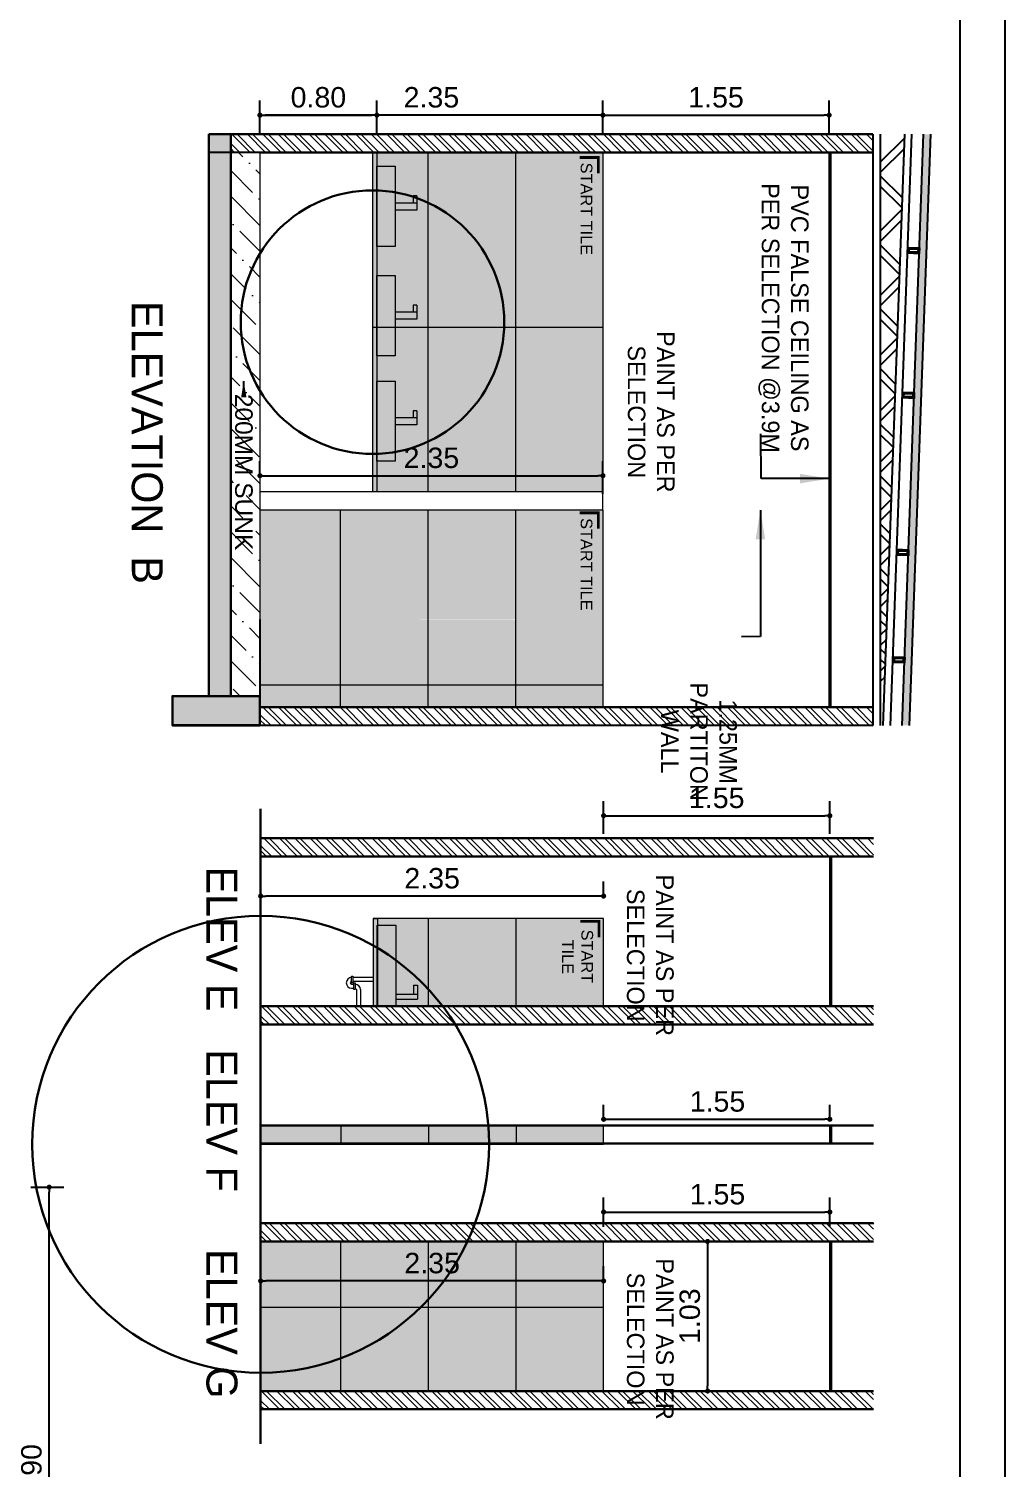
# Model space of a CAD drawing. Header units: metres. Extents: x 494 to 1845, y -666 to 1061.
# Drawn here: x 1408.62 to 1415.31, y 190.35 to 200.21 of the extents above; entities that cross this region are included whole.
import ezdxf
from ezdxf import colors
from ezdxf.entities.mleader import LeaderData, LeaderLine
from ezdxf.math import Vec2, Vec3

# ---------------------------------------------------------------- set-up
doc = ezdxf.new("R2010")
doc.units = ezdxf.units.M
doc.header["$MEASUREMENT"] = 0
doc.linetypes.add('1', pattern=[0])
doc.layers.get('Defpoints').update_dxf_attribs({"color": 12})
for name, color, linetype, lineweight in [('01 WALL', 7, 'Continuous', 25), ('ARCHITECTURAL COMMENTS', 2, 'Continuous', 30), ('DIMENSION', 8, 'Continuous', 5), ('VDA-Col-slab', 1, 'Continuous', 30), ('VDA-ELEV LINES', 8, 'Continuous', 9), ('VDA-HATCH', 8, 'Continuous', 9), ('VDA-PLUMBING', 8, 'Continuous', 13), ('VDA-WALL', 250, 'Continuous', 25), ('VDA_DARK TILES', 8, 'Continuous', 9), ('VDA_LIGHT TILES', 254, 'Continuous', 5)]:
    doc.layers.add(name, color=color, linetype=linetype, lineweight=lineweight)
for name, color, linetype in [('SHEET', 7, 'Continuous'), ('TILES', 4, '1'), ('VDA DIMENSION', 8, 'Continuous'), ('VDA-TEXT', 250, '1'), ('VDA_CEILING', 250, 'Continuous'), ('VDA_ROOF', 250, 'Continuous')]:
    doc.layers.add(name, color=color, linetype=linetype)
doc.styles.add('arial', font='arial.ttf', dxfattribs={"height": 0.3})
doc.styles.add('AutoDCRFont', font='arial.ttf')
doc.styles.add('RS', font='GOTHIC.TTF')
doc.styles.get("Standard").update_dxf_attribs({"font": 'arial.ttf'})
doc.dimstyles.new('ISO-25', dxfattribs={"dimtxt": 1, "dimasz": 2.5, "dimexe": 1.25, "dimexo": 0.625, "dimtad": 1, "dimtxsty": 'Standard', "dimblk": 'ARCHTICK', "dimcen": 2.5, "dimadec": 0, "dimazin": 0, "dimtfac": 1, "dimtmove": 0, "dimatfit": 3, "dimfxl": 0, "dimarcsym": 0})
doc.dimstyles.new('SMALL-1', dxfattribs={"dimtxt": 0.16, "dimasz": 0.035, "dimexe": 0, "dimexo": 0.1, "dimgap": 0.05, "dimtad": 1, "dimzin": 0, "dimdsep": 46, "dimtxsty": 'RS', "dimblk": 'DOT', "dimcen": 2.5, "dimclrd": 256, "dimclre": 256, "dimclrt": 5, "dimadec": 0, "dimazin": 0, "dimtfac": 1, "dimtdec": 3, "dimtofl": 0, "dimtmove": 0, "dimatfit": 3, "dimfxl": 0, "dimtolj": 1, "dimtzin": 0, "dimarcsym": 0})

# ---------------------------------------------------------------- blocks, each defined once
blk = doc.blocks.new('PB')
at = {"layer": 'VDA-HATCH', "lineweight": 40}
h = blk.add_hatch(color=256, dxfattribs=at)
h.dxf.hatch_style = 1
h.paths.add_polyline_path([(1495.965108275279, 261.2150828525773), (1495.765108275279, 261.2150828525773), (1495.765108275279, 260.6150828525772), (1495.965108275279, 260.6150828525772)])
at = {"layer": 'VDA-Col-slab'}
blk.add_lwpolyline([(1495.765108275279, 261.2150828525773), (1495.965108275279, 261.2150828525773), (1495.965108275279, 260.6150828525772), (1495.765108275279, 260.6150828525772)], close=True, dxfattribs=at)
blk = doc.blocks.new('AERHGAERTH')
at = {"layer": 'VDA_ROOF'}
h = blk.add_hatch(color=8, dxfattribs=at)
h.dxf.hatch_style = 1
h.paths.add_polyline_path([(8205.521816257937, -3626.214929392141), (8205.601816257937, -3626.214929392141), (8205.601816257937, -3626.174929392141), (8205.521816257937, -3626.174929392141)])
h.paths.add_polyline_path([(8205.531816257937, -3626.20492939214), (8205.591816257936, -3626.20492939214), (8205.591816257936, -3626.184929392141), (8205.531816257937, -3626.184929392141)], flags=16)
for points in [[(8205.601816257937, -3626.214929392141), (8205.521816257937, -3626.214929392141), (8205.521816257937, -3626.174929392141), (8205.601816257937, -3626.174929392141)], [(8205.591816257936, -3626.20492939214), (8205.531816257937, -3626.20492939214), (8205.531816257937, -3626.184929392141), (8205.591816257936, -3626.184929392141)]]:
    blk.add_lwpolyline(points, close=True, dxfattribs=at)
blk = doc.blocks.new('_Dot')
at = {"color": 0, "linetype": 'ByBlock', "lineweight": -2}
blk.add_line((-0.5, 0), (-1, 0), dxfattribs=at)
at = {"color": 0, "linetype": 'ByBlock', "const_width": 0.5}
blk.add_lwpolyline([(-0.25, 0, 1), (0.25, 0, 1)], format="xyb", close=True, dxfattribs=at)
blk = doc.blocks.new('*D725')
at = {"layer": 'Defpoints', "color": 0}
for p in [(1410.199412474203, 199.6198313310894), (1410.199412474203, 199.2103186414294), (1412.549412474212, 199.2103186414294)]:
    blk.add_point(p, dxfattribs=at)
at = {"layer": 'VDA DIMENSION', "color": 253, "lineweight": -2}
for p, q in [((1410.199412474203, 199.4948313310894), (1410.199412474203, 199.7198313310894)), ((1412.549412474212, 199.4948313310894), (1412.549412474212, 199.7198313310894)), ((1412.514412474212, 199.6198313310894), (1410.234412474203, 199.6198313310894))]:
    blk.add_line(p, q, dxfattribs=at)
at = {"layer": 'VDA DIMENSION', "color": 253, "lineweight": -2, "xscale": 0.035, "yscale": 0.035, "zscale": 0.035, "rotation": 180}
blk.add_blockref('_Dot', (1410.199412474203, 199.6198313310894), dxfattribs=at)
at = {"layer": 'VDA DIMENSION', "color": 253, "lineweight": -2, "xscale": 0.035, "yscale": 0.035, "zscale": 0.035}
blk.add_blockref('_Dot', (1412.549412474212, 199.6198313310894), dxfattribs=at)
at = {"layer": 'VDA DIMENSION', "color": 5, "insert": (1411.374412474208, 199.7413592983473), "char_height": 0.14, "attachment_point": 5}
blk.add_mtext('\\A1;2.35', dxfattribs=at)
blk = doc.blocks.new('*D726')
at = {"layer": 'Defpoints', "color": 0}
for p in [(1411.000358038561, 199.6198313310894), (1410.199412474203, 199.2103186414294), (1411.000358038561, 199.2103186414294)]:
    blk.add_point(p, dxfattribs=at)
at = {"layer": 'VDA DIMENSION', "color": 253, "lineweight": -2}
for p, q in [((1410.199412474203, 199.4948313310894), (1410.199412474203, 199.7198313310894)), ((1411.000358038561, 199.4948313310894), (1411.000358038561, 199.7198313310894)), ((1410.234412474203, 199.6198313310894), (1410.965358038561, 199.6198313310894))]:
    blk.add_line(p, q, dxfattribs=at)
at = {"layer": 'VDA DIMENSION', "color": 253, "lineweight": -2, "xscale": 0.035, "yscale": 0.035, "zscale": 0.035, "rotation": 180}
blk.add_blockref('_Dot', (1410.199412474203, 199.6198313310894), dxfattribs=at)
at = {"layer": 'VDA DIMENSION', "color": 253, "lineweight": -2, "xscale": 0.035, "yscale": 0.035, "zscale": 0.035}
blk.add_blockref('_Dot', (1411.000358038561, 199.6198313310894), dxfattribs=at)
at = {"layer": 'VDA DIMENSION', "color": 5, "insert": (1410.599885256382, 199.7413115493705), "char_height": 0.14, "attachment_point": 5}
blk.add_mtext('\\A1;0.80', dxfattribs=at)
blk = doc.blocks.new('*D727')
at = {"layer": 'Defpoints', "color": 0}
for p in [(1414.099412474193, 199.6198313310894), (1412.549412474212, 199.2103186414294), (1414.099412474193, 199.2103186414294)]:
    blk.add_point(p, dxfattribs=at)
at = {"layer": 'VDA DIMENSION', "color": 253, "lineweight": -2}
for p, q in [((1412.549412474212, 199.4948313310894), (1412.549412474212, 199.7198313310894)), ((1414.099412474193, 199.4948313310894), (1414.099412474193, 199.7198313310894)), ((1412.584412474212, 199.6198313310894), (1414.064412474193, 199.6198313310894))]:
    blk.add_line(p, q, dxfattribs=at)
at = {"layer": 'VDA DIMENSION', "color": 253, "lineweight": -2, "xscale": 0.035, "yscale": 0.035, "zscale": 0.035, "rotation": 180}
blk.add_blockref('_Dot', (1412.549412474212, 199.6198313310894), dxfattribs=at)
at = {"layer": 'VDA DIMENSION', "color": 253, "lineweight": -2, "xscale": 0.035, "yscale": 0.035, "zscale": 0.035}
blk.add_blockref('_Dot', (1414.099412474193, 199.6198313310894), dxfattribs=at)
at = {"layer": 'VDA DIMENSION', "color": 5, "insert": (1413.324412474203, 199.7413115493705), "char_height": 0.14, "attachment_point": 5}
blk.add_mtext('\\A1;1.55', dxfattribs=at)
blk = doc.blocks.new('*D734')
at = {"layer": 'Defpoints', "color": 0}
for p in [(1412.549412474212, 197.1501320002328), (1410.199412474203, 197.0393877101612), (1412.549412474212, 196.164387710161)]:
    blk.add_point(p, dxfattribs=at)
at = {"layer": 'VDA DIMENSION', "color": 253, "lineweight": -2}
for p, q in [((1410.199412474203, 197.1393877101612), (1410.199412474203, 197.2501320002328)), ((1412.549412474212, 197.0251320002328), (1412.549412474212, 197.2501320002328)), ((1410.234412474203, 197.1501320002328), (1412.514412474212, 197.1501320002328))]:
    blk.add_line(p, q, dxfattribs=at)
at = {"layer": 'VDA DIMENSION', "color": 253, "lineweight": -2, "xscale": 0.035, "yscale": 0.035, "zscale": 0.035, "rotation": 180}
blk.add_blockref('_Dot', (1410.199412474203, 197.1501320002328), dxfattribs=at)
at = {"layer": 'VDA DIMENSION', "color": 253, "lineweight": -2, "xscale": 0.035, "yscale": 0.035, "zscale": 0.035}
blk.add_blockref('_Dot', (1412.549412474212, 197.1501320002328), dxfattribs=at)
at = {"layer": 'VDA DIMENSION', "color": 5, "insert": (1411.374412474208, 197.2716599674907), "char_height": 0.14, "attachment_point": 5}
blk.add_mtext('\\A1;2.35', dxfattribs=at)
blk = doc.blocks.new('*D747')
at = {"layer": 'Defpoints', "color": 0}
for p in [(1410.204252327136, 191.6346154884004), (1410.204252327136, 191.5202703016165), (1412.554252327136, 191.5202703016165)]:
    blk.add_point(p, dxfattribs=at)
at = {"layer": 'VDA DIMENSION', "color": 253, "lineweight": -2}
for p, q in [((1410.204252327136, 191.6202703016165), (1410.204252327136, 191.7346154884004)), ((1412.554252327136, 191.6202703016165), (1412.554252327136, 191.7346154884004)), ((1412.519252327136, 191.6346154884004), (1410.239252327136, 191.6346154884004))]:
    blk.add_line(p, q, dxfattribs=at)
at = {"layer": 'VDA DIMENSION', "color": 253, "lineweight": -2, "xscale": 0.035, "yscale": 0.035, "zscale": 0.035, "rotation": 180}
blk.add_blockref('_Dot', (1410.204252327136, 191.6346154884004), dxfattribs=at)
at = {"layer": 'VDA DIMENSION', "color": 253, "lineweight": -2, "xscale": 0.035, "yscale": 0.035, "zscale": 0.035}
blk.add_blockref('_Dot', (1412.554252327136, 191.6346154884004), dxfattribs=at)
at = {"layer": 'VDA DIMENSION', "color": 5, "insert": (1411.379252327136, 191.7561434556583), "char_height": 0.14, "attachment_point": 5}
blk.add_mtext('\\A1;2.35', dxfattribs=at)
blk = doc.blocks.new('mc-lavabo3')
at = {"linetype": 'Continuous'}
for p, q in [((-156.4289339547977, 508.0664048721665), (-51.87145882938057, 508.0664048721665)), ((-156.4289339547977, 480.5232039874536), (-156.4289339547977, 508.0664048721665)), ((-156.4289339547977, 480.5232039874536), (-89.7484310315848, 480.5232039874536)), ((-89.7484310315848, 347.9287764907931), (-89.7484310315848, 508.0664048721665)), ((-51.87145882938057, 347.9287764907931), (-51.87145882938057, 508.0664048721665)), ((-51.87145882938057, 347.9287764907931), (-51.87145882938057, 508.0664048721665)), ((-648.6486486494541, 212.0432010065997), (0, 212.0432010065997)), ((-648.6486486494541, 179.6107684937888, 766.9692563253868), (-648.6486486494541, 212.0432010065997)), ((-648.6486486494541, 179.6107684937888, 766.9692563253868), (1.396983861923218e-09, 179.6107684937888)), ((-212.4589247829281, 179.6107684937888, 215.7414281869541), (-212.4589247829281, 30.89002206677105, 215.7414281869541)), ((-182.4589247824624, 179.6107684937888, 215.7414281869541), (-182.4589247824624, 30.89002206677105, 215.7414281869541)), ((-0.03032134613022208, 212.0432010065997), (-0.03032134613022208, 179.6107684937888)), ((-162.4589247829281, 21.27211887936573, 215.7414281869541), (-162.4589247829281, 36.83538955362746, 215.7414281869541)), ((-132.4589247829281, 21.27211887936573, 215.7414281869541), (-132.4589247829281, 36.83538955362746, 215.7414281869541)), ((-122.4589247824624, 86.27211887919111, 215.7414281869541), (2.541075216606259, 86.27211887919111, 215.7414281869541)), ((-122.4589247824624, 56.27211887936573, 215.7414281869541), (2.541075216606259, 56.27211887936573, 215.7414281869541))]:
    blk.add_line(p, q, dxfattribs=at)
blk.add_lwpolyline([(-0.03032134613022208, 211.0209692682256), (-599.999999998603, 211.0209692682256), (-599.999999998603, 347.9287764907931), (-0.03032134613022208, 347.9287764907931)], close=True, dxfattribs=at)
at = {"color": 44, "linetype": 'Continuous', "elevation": 215.7414281869541}
for points in [[(-222.4589247824624, 21.27211887930753), (-222.4589247824624, 30.89002206671285), (-173.09322628472, 30.89002206671285), (-173.09322628472, 21.27211887930753)], [(-171.9853864707984, 36.83538955362746), (-171.9853864707984, 46.45329274103278), (-122.6196879725903, 46.45329274103278), (-122.6196879725903, 36.83538955362746)]]:
    blk.add_lwpolyline(points, close=True, dxfattribs=at)
at = {"linetype": 'Continuous', "elevation": 215.7414281869541}
blk.add_lwpolyline([(2.541075216606259, 86.27211887919111), (2.541075216606259, 56.27211887936573)], dxfattribs=at)
at = {"linetype": 'Continuous'}
for centre, radius, start, end in [((-172.4589247819968, 21.27211887936573, 215.7414281869541), 40.00000000000004, 180, 0), ((-172.4589247819968, 21.27211887936573, 215.7414281869541), 10.00000000000001, 180, 0), ((-122.4589247824624, 46.27211887936573, 215.7414281869541), 40.00000000000004, 90, 180), ((-122.4589247824624, 46.27211887936573, 215.7414281869541), 10.00000000000001, 90, 180)]:
    blk.add_arc(centre, radius, start, end, dxfattribs=at)
blk = doc.blocks.new('*D748')
at = {"layer": 'Defpoints', "color": 0}
for p in [(1410.204252327136, 194.2706796313998), (1410.204252327136, 194.156334444616), (1412.554252327136, 194.156334444616)]:
    blk.add_point(p, dxfattribs=at)
at = {"layer": 'VDA DIMENSION', "color": 253, "lineweight": -2}
for p, q in [((1410.204252327136, 194.256334444616), (1410.204252327136, 194.3706796313998)), ((1412.554252327136, 194.256334444616), (1412.554252327136, 194.3706796313998)), ((1412.519252327136, 194.2706796313998), (1410.239252327136, 194.2706796313998))]:
    blk.add_line(p, q, dxfattribs=at)
at = {"layer": 'VDA DIMENSION', "color": 253, "lineweight": -2, "xscale": 0.035, "yscale": 0.035, "zscale": 0.035, "rotation": 180}
blk.add_blockref('_Dot', (1410.204252327136, 194.2706796313998), dxfattribs=at)
at = {"layer": 'VDA DIMENSION', "color": 253, "lineweight": -2, "xscale": 0.035, "yscale": 0.035, "zscale": 0.035}
blk.add_blockref('_Dot', (1412.554252327136, 194.2706796313998), dxfattribs=at)
at = {"layer": 'VDA DIMENSION', "color": 5, "insert": (1411.379252327136, 194.3922075986576), "char_height": 0.14, "attachment_point": 5}
blk.add_mtext('\\A1;2.35', dxfattribs=at)
blk = doc.blocks.new('*D749')
at = {"layer": 'Defpoints', "color": 0}
for p in [(1410.204252327136, 191.6346154884004), (1410.204252327136, 191.5202703016165), (1412.554252327136, 191.5202703016165)]:
    blk.add_point(p, dxfattribs=at)
at = {"layer": 'VDA DIMENSION', "color": 253, "lineweight": -2}
for p, q in [((1410.204252327136, 191.6202703016165), (1410.204252327136, 191.7346154884004)), ((1412.554252327136, 191.6202703016165), (1412.554252327136, 191.7346154884004)), ((1412.519252327136, 191.6346154884004), (1410.239252327136, 191.6346154884004))]:
    blk.add_line(p, q, dxfattribs=at)
at = {"layer": 'VDA DIMENSION', "color": 253, "lineweight": -2, "xscale": 0.035, "yscale": 0.035, "zscale": 0.035, "rotation": 180}
blk.add_blockref('_Dot', (1410.204252327136, 191.6346154884004), dxfattribs=at)
at = {"layer": 'VDA DIMENSION', "color": 253, "lineweight": -2, "xscale": 0.035, "yscale": 0.035, "zscale": 0.035}
blk.add_blockref('_Dot', (1412.554252327136, 191.6346154884004), dxfattribs=at)
at = {"layer": 'VDA DIMENSION', "color": 5, "insert": (1411.379252327136, 191.7561434556583), "char_height": 0.14, "attachment_point": 5}
blk.add_mtext('\\A1;2.35', dxfattribs=at)
blk = doc.blocks.new('*D750')
at = {"layer": 'Defpoints', "color": 0}
for p in [(1414.104252327136, 194.8211276125508), (1412.554252327136, 194.5415063449165), (1414.104252327136, 194.5415063449165)]:
    blk.add_point(p, dxfattribs=at)
at = {"layer": 'VDA DIMENSION', "color": 253, "lineweight": -2}
for p, q in [((1412.554252327136, 194.6961276125508), (1412.554252327136, 194.9211276125507)), ((1414.104252327136, 194.6961276125508), (1414.104252327136, 194.9211276125507)), ((1412.589252327136, 194.8211276125508), (1414.069252327136, 194.8211276125508))]:
    blk.add_line(p, q, dxfattribs=at)
at = {"layer": 'VDA DIMENSION', "color": 253, "lineweight": -2, "xscale": 0.035, "yscale": 0.035, "zscale": 0.035, "rotation": 180}
blk.add_blockref('_Dot', (1412.554252327136, 194.8211276125508), dxfattribs=at)
at = {"layer": 'VDA DIMENSION', "color": 253, "lineweight": -2, "xscale": 0.035, "yscale": 0.035, "zscale": 0.035}
blk.add_blockref('_Dot', (1414.104252327136, 194.8211276125508), dxfattribs=at)
at = {"layer": 'VDA DIMENSION', "color": 5, "insert": (1413.329252327136, 194.9426078308318), "char_height": 0.14, "attachment_point": 5}
blk.add_mtext('\\A1;1.55', dxfattribs=at)
blk = doc.blocks.new('*D751')
at = {"layer": 'Defpoints', "color": 0}
for p in [(1412.554252327136, 192.7001314329263), (1414.104252327136, 192.7417581063841), (1414.104252327136, 192.7001314329263)]:
    blk.add_point(p, dxfattribs=at)
at = {"layer": 'VDA DIMENSION', "color": 253, "lineweight": -2}
for p, q in [((1412.554252327136, 192.7417581063841), (1412.554252327136, 192.8417581063841)), ((1414.104252327136, 192.7417581063841), (1414.104252327136, 192.8417581063841)), ((1412.589252327136, 192.7417581063841), (1414.069252327136, 192.7417581063841))]:
    blk.add_line(p, q, dxfattribs=at)
at = {"layer": 'VDA DIMENSION', "color": 253, "lineweight": -2, "xscale": 0.035, "yscale": 0.035, "zscale": 0.035, "rotation": 180}
blk.add_blockref('_Dot', (1412.554252327136, 192.7417581063841), dxfattribs=at)
at = {"layer": 'VDA DIMENSION', "color": 253, "lineweight": -2, "xscale": 0.035, "yscale": 0.035, "zscale": 0.035}
blk.add_blockref('_Dot', (1414.104252327136, 192.7417581063841), dxfattribs=at)
at = {"layer": 'VDA DIMENSION', "color": 5, "insert": (1413.334252327136, 192.8632383246652), "char_height": 0.14, "attachment_point": 5}
blk.add_mtext('\\A1;1.55', dxfattribs=at)
blk = doc.blocks.new('*D752')
at = {"layer": 'Defpoints', "color": 0}
for p in [(1414.104252327136, 192.1062956856874), (1412.554252327136, 191.905442201917), (1414.104252327136, 191.905442201917)]:
    blk.add_point(p, dxfattribs=at)
at = {"layer": 'VDA DIMENSION', "color": 253, "lineweight": -2}
for p, q in [((1412.554252327136, 192.005442201917), (1412.554252327136, 192.2062956856874)), ((1414.104252327136, 192.005442201917), (1414.104252327136, 192.2062956856874)), ((1412.589252327136, 192.1062956856874), (1414.069252327136, 192.1062956856874))]:
    blk.add_line(p, q, dxfattribs=at)
at = {"layer": 'VDA DIMENSION', "color": 253, "lineweight": -2, "xscale": 0.035, "yscale": 0.035, "zscale": 0.035, "rotation": 180}
blk.add_blockref('_Dot', (1412.554252327136, 192.1062956856874), dxfattribs=at)
at = {"layer": 'VDA DIMENSION', "color": 253, "lineweight": -2, "xscale": 0.035, "yscale": 0.035, "zscale": 0.035}
blk.add_blockref('_Dot', (1414.104252327136, 192.1062956856874), dxfattribs=at)
at = {"layer": 'VDA DIMENSION', "color": 5, "insert": (1413.334252327136, 192.2277759039685), "char_height": 0.14, "attachment_point": 5}
blk.add_mtext('\\A1;1.55', dxfattribs=at)
blk = doc.blocks.new('*D770')
at = {"layer": 'Defpoints', "color": 0}
for p in [(1408.187886103211, 192.2768711050238), (1408.755566598678, 192.2768711050238), (1408.187886103211, 188.3768711050238)]:
    blk.add_point(p, dxfattribs=at)
at = {"layer": 'VDA DIMENSION', "color": 253, "lineweight": -2}
for p, q in [((1408.630566598678, 192.2768711050238), (1408.855566598678, 192.2768711050238)), ((1408.755566598678, 188.4118711050238), (1408.755566598678, 192.2418711050238)), ((1408.630566598678, 188.3768711050238), (1408.855566598678, 188.3768711050238))]:
    blk.add_line(p, q, dxfattribs=at)
at = {"layer": 'VDA DIMENSION', "color": 253, "lineweight": -2, "xscale": 0.035, "yscale": 0.035, "zscale": 0.035}
for p, rotation in [((1408.755566598678, 192.2768711050238), 90), ((1408.755566598678, 188.3768711050238), 270)]:
    blk.add_blockref('_Dot', p, dxfattribs=dict(at, rotation=rotation))
at = {"layer": 'VDA DIMENSION', "color": 5, "insert": (1408.63403863142, 190.3268711050238), "char_height": 0.14, "attachment_point": 5, "rotation": 90}
blk.add_mtext('\\A1;3.90', dxfattribs=at)
blk = doc.blocks.new('*D787')
at = {"layer": 'Defpoints', "color": 0}
for p in [(1412.554252327136, 191.905442201917), (1412.554252327136, 190.8804417439386), (1413.266453012606, 190.8804417439386)]:
    blk.add_point(p, dxfattribs=at)
at = {"layer": 'VDA DIMENSION', "color": 253, "lineweight": -2}
for p, q in [((1413.141453012606, 191.905442201917), (1413.366453012606, 191.905442201917)), ((1413.266453012606, 191.870442201917), (1413.266453012606, 190.9154417439386)), ((1413.141453012606, 190.8804417439386), (1413.366453012606, 190.8804417439386))]:
    blk.add_line(p, q, dxfattribs=at)
at = {"layer": 'VDA DIMENSION', "color": 253, "lineweight": -2, "xscale": 0.035, "yscale": 0.035, "zscale": 0.035}
for p, rotation in [((1413.266453012606, 191.905442201917), 90), ((1413.266453012606, 190.8804417439386), 270)]:
    blk.add_blockref('_Dot', p, dxfattribs=dict(at, rotation=rotation))
at = {"layer": 'VDA DIMENSION', "color": 5, "insert": (1413.144925045348, 191.3929419729278), "char_height": 0.14, "attachment_point": 5, "rotation": 90}
blk.add_mtext('\\A1;1.03', dxfattribs=at)

msp = doc.modelspace()

# ---------------------------------------------------------------- hatches: boundary and pattern name
at = {"layer": 'VDA-HATCH', "lineweight": 40}
h = msp.add_hatch(color=256, dxfattribs=at)
h.dxf.hatch_style = 1
h.paths.add_polyline_path([(1409.849412474203, 199.4893877102701), (1409.849412474203, 195.6404019215585), (1409.999412474203, 195.6404019215585), (1409.999412474203, 199.4893877102701)])
at = {"layer": 'VDA-HATCH', "lineweight": 0}
h = msp.add_hatch(dxfattribs=at)
h.set_pattern_fill('ANSI32', color=8, scale=0.2, angle=270)
h.set_pattern_definition([(315, (897.4170487143442, 2132.550841889228), (0.05303300858899108, 0.05303300858899106), []), (315, (897.4170487143442, 2132.515486550228), (0.05303300858899108, 0.05303300858899106), [])])
h.paths.add_polyline_path([(1409.999412474203, 199.4893877102701), (1414.399412474203, 199.4893877102701), (1414.399412474203, 199.3643877102701), (1409.999412474203, 199.3643877102701)])
h.paths.add_polyline_path([(1410.199412474203, 195.5643886884934), (1414.399412474203, 195.5643886884934), (1414.399412474203, 195.4393886884929), (1410.199412474203, 195.4404019215587)])
at = {"layer": 'VDA-HATCH'}
msp.add_hatch(color=8, dxfattribs=at).paths.add_polyline_path([(1414.650435195858, 195.4393877101608), (1414.797010302691, 199.4893877102701), (1414.746977567998, 199.4893877102701), (1414.600402461166, 195.4393877101608)])
h = msp.add_hatch(dxfattribs=at)
h.set_pattern_fill('ANSI36', color=43, angle=270)
h.set_pattern_definition([(315, (16584.5059963896, 41188.98810986611), (0.243067956032876, -0.0662912607362389), [0.3125, -0.0625, 0, -0.0625])])
h.paths.add_polyline_path([(1409.999412474203, 199.3643877102701), (1410.199412474203, 199.3643877102701), (1410.199412474201, 195.6404019215585), (1409.999412474203, 195.6404019215585)])
at = {"layer": 'VDA-HATCH', "lineweight": 0}
h = msp.add_hatch(dxfattribs=at)
h.set_pattern_fill('ANSI32', color=8, scale=0.1999999999999998, angle=270)
h.set_pattern_definition([(315, (1175.712437844154, 1632.958725964257), (0.05303300858899108, 0.05303300858899106), []), (315, (1175.712437844154, 1632.923370625257), (0.05303300858899108, 0.05303300858899106), [])])
h.paths.add_polyline_path([(1410.204252327136, 194.666506344917), (1410.204252327136, 194.5415063449165), (1414.404330275564, 194.5415063449165), (1414.404330275564, 194.666506344917)])
h.paths.add_polyline_path([(1410.204252327136, 193.5165058869381), (1410.204252327136, 193.3915058869381), (1414.404330275564, 193.3915058869385), (1414.404330275564, 193.516505886939)])
h = msp.add_hatch(dxfattribs=at)
h.set_pattern_fill('ANSI32', color=8, scale=0.1999999999999998, angle=270)
h.set_pattern_definition([(315, (1175.712437844154, 1630.322661821257), (0.05303300858899108, 0.05303300858899106), []), (315, (1175.712437844154, 1630.287306482257), (0.05303300858899108, 0.05303300858899106), [])])
h.paths.add_polyline_path([(1410.204252327136, 192.0304422019175), (1410.204252327136, 191.905442201917), (1414.404330275564, 191.905442201917), (1414.404330275564, 192.0304422019175)])
h.paths.add_polyline_path([(1410.204252327136, 190.8804417439386), (1410.204252327136, 190.7554417439386), (1414.404330275564, 190.7554417439391), (1414.404330275564, 190.8804417439395)])
at = {"layer": 'VDA_DARK TILES', "lineweight": 25, "true_color": 0x939598}
h = msp.add_hatch(color=252, dxfattribs=at)
h.dxf.hatch_style = 1
h.paths.add_polyline_path([(1411.949412474212, 195.5643886884934), (1411.949412474212, 196.914387710161), (1412.549412474212, 196.914387710161), (1412.549412474212, 195.5643886884934)])
h.paths.add_polyline_path([(1411.949412474212, 199.3643877102706), (1412.549412474212, 199.3643877102706), (1412.549412474212, 197.039387710161), (1411.949412474212, 197.039387710161)])
h = msp.add_hatch(color=252, dxfattribs=at)
h.dxf.hatch_style = 1
h.paths.add_polyline_path([(1412.554252327136, 194.1165049111096), (1412.554252327136, 193.5165058869381), (1411.954252327136, 193.5165058869381), (1411.954252327136, 194.1165049111096)])
h = msp.add_hatch(color=252, dxfattribs=at)
h.dxf.hatch_style = 1
h.paths.add_polyline_path([(1411.954252327136, 192.7001314329263), (1411.954252327136, 192.5701314329262), (1412.554252327136, 192.5701314329262), (1412.554252327136, 192.7001314329263)])
h = msp.add_hatch(color=252, dxfattribs=at)
h.dxf.hatch_style = 1
h.paths.add_polyline_path([(1411.954252327136, 192.7001314329263), (1411.954252327136, 192.5701314329262), (1412.554252327136, 192.5701314329262), (1412.554252327136, 192.7001314329263)])
h = msp.add_hatch(color=252, dxfattribs=at)
h.dxf.hatch_style = 1
h.paths.add_polyline_path([(1411.954252327136, 191.905442201917), (1411.954252327136, 190.8804417439386), (1412.554252327136, 190.8804417439386), (1412.554252327136, 191.905442201917)])
at = {"layer": 'VDA_LIGHT TILES', "lineweight": 25, "true_color": 0xbcbcbc}
h = msp.add_hatch(color=9, dxfattribs=at)
h.dxf.hatch_style = 1
h.paths.add_polyline_path([(1410.199412474208, 196.914387710161), (1411.949412474212, 196.914387710161), (1411.949412474212, 196.1675126529137), (1410.199412474212, 196.1612627674082)])
h.paths.add_polyline_path([(1411.949412474212, 197.039387710161), (1410.970358038533, 197.039387710161), (1410.970358038533, 199.3616343836946), (1411.949412474212, 199.3581378247652)])
h = msp.add_hatch(color=9, dxfattribs=at)
h.dxf.hatch_style = 1
h.paths.add_polyline_path([(1410.199412474203, 196.164387710161), (1410.199412474203, 195.5643886884934), (1411.949412474212, 195.5643886884934), (1411.949412474212, 196.164387710161)])
h = msp.add_hatch(color=9, dxfattribs=at)
h.dxf.hatch_style = 1
h.paths.add_polyline_path([(1410.974252327062, 193.5165058869381), (1410.974252327062, 194.1165049111096), (1411.954252327136, 194.1165049111096), (1411.954252327136, 193.5165058869381)])
h = msp.add_hatch(color=9, dxfattribs=at)
h.dxf.hatch_style = 1
h.paths.add_polyline_path([(1410.754252327136, 192.7001314329263), (1410.754252327136, 192.5701314329262), (1411.354252327136, 192.5701314329262), (1411.354252327136, 192.7001314329263)])
h.paths.add_polyline_path([(1411.354252327136, 192.7001314329263), (1411.354252327136, 192.5701314329262), (1411.954252327136, 192.5701314329262), (1411.954252327136, 192.7001314329263)])
h.paths.add_polyline_path([(1410.204252327136, 192.7001314329263), (1410.204252327136, 192.5701314329262), (1410.754252327136, 192.5701314329262), (1410.754252327136, 192.7001314329263)])
h = msp.add_hatch(color=9, dxfattribs=at)
h.dxf.hatch_style = 1
h.paths.add_polyline_path([(1410.754252327136, 192.7001314329263), (1410.754252327136, 192.5701314329262), (1411.354252327136, 192.5701314329262), (1411.354252327136, 192.7001314329263)])
h.paths.add_polyline_path([(1410.204252327136, 192.7001314329263), (1410.204252327136, 192.5701314329262), (1410.754252327136, 192.5701314329262), (1410.754252327136, 192.7001314329263)])
h = msp.add_hatch(color=9, dxfattribs=at)
h.dxf.hatch_style = 1
h.paths.add_polyline_path([(1411.954252327136, 191.905442201917), (1411.954252327136, 190.8804417439386), (1410.204252327136, 190.8804417439386), (1410.204252327136, 191.905442201917)])

# ---------------------------------------------------------------- linework, layer by layer
at = {"layer": '01 WALL', "color": 23, "const_width": 0.02}
for points in [[(1412.517755715021, 199.221259275924), (1412.517755715021, 199.3303226930508), (1412.388963638184, 199.3303226930508)], [(1412.517755715021, 196.7864097596192), (1412.517755715021, 196.8954731767461), (1412.388963638184, 196.8954731767461)], [(1412.522595567945, 193.9885269605679), (1412.522595567945, 194.0975903776948), (1412.393803491108, 194.0975903776948)]]:
    msp.add_lwpolyline(points, dxfattribs=at)
at = {"layer": 'ARCHITECTURAL COMMENTS'}
for centre, radius in [((1410.970358038533, 198.2018877102157, -0.8880008876273613), 0.9026550286689312), ((1410.204252327136, 192.5701314329262), 1.56506494671923)]:
    msp.add_circle(centre, radius, dxfattribs=at)
at = {"layer": 'SHEET'}
for points in [[(1415.305828205764, 210.2856729345011), (1397.960284412001, 210.2856729345011), (1397.960284412001, 185.7541181407948), (1415.305828205764, 185.7541181407948)], [(1414.997706262767, 209.9775509915926), (1398.268406354999, 209.9775509915926), (1398.268406354999, 186.0622400837034), (1414.997706262767, 186.0622400837034)]]:
    msp.add_lwpolyline(points, close=True, dxfattribs=at)
at = {"layer": 'TILES', "color": 163, "lineweight": 13, "true_color": 0x4873cb}
for p, q in [((1411.349412474212, 199.3643877102701), (1411.349412474212, 197.039387710161, -1.776040133017369)), ((1411.949412474212, 199.3643877102701), (1411.949412474212, 197.039387710161, -1.776040133017369)), ((1412.549412474212, 199.3643877102701), (1412.549412474212, 197.039387710161, -1.776040133017369)), ((1412.549412474212, 198.1643877102703), (1410.970358038533, 198.1643877102703, -1.776014358976837)), ((1410.749412474212, 196.914387710161), (1410.749412474212, 195.5643886884934, -1.776040133017369)), ((1411.349412474212, 196.914387710161), (1411.349412474212, 195.5643886884934, -1.776040133017369)), ((1411.949412474212, 196.914387710161), (1411.949412474212, 195.5643886884934, -1.776040133017369)), ((1412.549412474212, 196.914387710161), (1412.549412474212, 195.5643886884934, -1.776040133017369)), ((1412.549412474212, 195.714387710161), (1410.199412474203, 195.714387710161, -1.776001775254723)), ((1411.354252327136, 193.5165058869381), (1411.354252327136, 194.1165049111096, -1.776038915560547)), ((1411.954252327136, 193.5165058869381), (1411.954252327136, 194.1165049111096, -1.776038915560547)), ((1410.754252327136, 190.8804417439386), (1410.754252327136, 191.905442201917, -1.776038915560547)), ((1411.354252327136, 190.8804417439386), (1411.354252327136, 191.905442201917, -1.776038915560547)), ((1411.954252327136, 190.8804417439386), (1411.954252327136, 191.905442201917, -1.776038915560547))]:
    msp.add_line(p, q, dxfattribs=at)
at = {"layer": 'TILES', "color": 163, "linetype": 'Continuous', "lineweight": 5}
for p, q in [((1412.554252327136, 194.5415063449165), (1410.204252327136, 194.5415063449165, -1.776040133017369)), ((1412.554252327136, 194.1165049111096), (1410.974252327062, 194.1165049111096, -1.421315634510106)), ((1412.554252327136, 193.5165058869381), (1412.554252327136, 194.1165049111096, -1.776038915560547)), ((1412.554252327136, 193.5165058869381), (1410.204252327136, 193.5165058869381, -1.776040133017369)), ((1412.554252327136, 192.7001314329263), (1410.204252327136, 192.7001314329263, -1.77592505972943)), ((1410.204252327136, 192.5701314329262), (1410.204252327136, 192.7001314329263, -1.776001775254723)), ((1410.754252327136, 192.7001314329263), (1410.754252327136, 192.5701314329262, -1.776038915560547)), ((1411.354252327136, 192.7001314329263), (1411.354252327136, 192.5701314329262, -1.776038915560547)), ((1411.954252327136, 192.7001314329263), (1411.954252327136, 192.5701314329262, -1.776038915560547)), ((1412.554252327136, 192.5701314329262), (1412.554252327136, 192.7001314329263, -1.776001775254723)), ((1412.554252327136, 192.5701314329262), (1410.204252327136, 192.5701314329262, -1.77592505972943)), ((1412.554252327136, 191.905442201917), (1410.204252327136, 191.905442201917, -1.776040133017369)), ((1410.204252327136, 190.8804417439386), (1410.204252327136, 191.905442201917, -1.775963417492076)), ((1412.554252327136, 190.8804417439386), (1412.554252327136, 191.905442201917, -1.776038915560547)), ((1412.554252327136, 191.4527633330721), (1410.204252327136, 191.4527633330721, -1.776038915560547)), ((1412.554252327136, 190.8804417439386), (1410.204252327136, 190.8804417439386, -1.776040133017369))]:
    msp.add_line(p, q, dxfattribs=at)
at = {"layer": 'VDA-Col-slab'}
for p, q in [((1409.849412474203, 199.4893877102701), (1409.849412474203, 195.6404019215585, -1.776001775254723)), ((1409.999412474203, 199.4893877102701), (1409.999412474203, 195.6404019215585, -1.776001775254723)), ((1409.599412474199, 195.4393886884929), (1410.199412474205, 195.4393886884929, -1.776001775254723))]:
    msp.add_line(p, q, dxfattribs=at)
at = {"layer": 'VDA-Col-slab', "color": 18, "lineweight": -3, "true_color": 0x000000}
msp.add_line((1410.199412474203, 196.164387710161), (1410.199412474203, 195.5643886884934, -1.776001775254723), dxfattribs=at)
at = {"layer": 'VDA-ELEV LINES'}
msp.add_line((1414.399412474203, 195.4393877101608), (1414.399412474203, 198.5144626804392, -1.776001775254723), dxfattribs=at)
at = {"layer": 'VDA-HATCH', "color": 8, "lineweight": 0}
for p, q in [((1412.554252327136, 193.5165058869381), (1412.554252327136, 194.1165049111096, -1.776038915560547)), ((1412.554252327136, 190.8804417439386), (1412.554252327136, 191.905442201917, -1.776038915560547)), ((1412.554252327136, 190.8804417439386), (1412.554252327136, 191.905442201917, -1.776038915560547))]:
    msp.add_line(p, q, dxfattribs=at)
at = {"layer": 'VDA-PLUMBING'}
for p, q in [((1410.199412474203, 199.3643877102701), (1410.199412474203, 196.164387710161, -1.776001775254723)), ((1410.970358038533, 199.3643877102701), (1410.970358038533, 197.0393877101612, -1.776001775254723)), ((1411.000358038561, 199.3643877102701), (1411.000358038561, 197.0393877101612, -1.986553757573529)), ((1412.549412474212, 197.039387710161), (1410.199412474203, 197.039387710161, -1.776001775254723)), ((1412.549412474212, 196.914387710161), (1412.549412474212, 197.039387710161, -1.776040133017369)), ((1412.549412474212, 196.914387710161), (1410.199412474203, 196.914387710161, -1.776001775254723))]:
    msp.add_line(p, q, dxfattribs=at)
for points in [[(1411.000358038561, 198.7194886636036), (1411.000358038561, 199.2694886636065), (1411.126052195884, 199.2694886636065), (1411.126052195884, 198.7194886636036)], [(1411.000358038561, 197.971607434287), (1411.000358038561, 198.5216074342899), (1411.126052195884, 198.5216074342899), (1411.126052195884, 197.971607434287)], [(1411.000358038561, 197.2487262050801), (1411.000358038561, 197.798726205083), (1411.126052195884, 197.798726205083), (1411.126052195884, 197.2487262050801)]]:
    msp.add_lwpolyline(points, close=True, dxfattribs=at)
for points in [[(1411.274179502137, 199.0661264640341), (1411.274179502137, 198.969410799543), (1411.126052195884, 198.969410799543)], [(1411.274179502137, 199.0661264640341), (1411.248702041318, 199.0661264640341), (1411.248702041318, 199.0195665276671)], [(1411.126052195884, 199.0195665276671), (1411.274179502137, 199.0195665276671)], [(1411.274179502137, 198.3182452347175), (1411.274179502137, 198.2215295702264), (1411.126052195884, 198.2215295702264)], [(1411.274179502137, 198.3182452347175), (1411.248702041318, 198.3182452347175), (1411.248702041318, 198.2716852983505)], [(1411.126052195884, 198.2716852983505), (1411.274179502137, 198.2716852983505)], [(1411.274179502137, 197.5953640055106), (1411.274179502137, 197.4986483410195), (1411.126052195884, 197.4986483410195)], [(1411.274179502137, 197.5953640055106), (1411.248702041318, 197.5953640055106), (1411.248702041318, 197.5488040691436)], [(1411.126052195884, 197.5488040691436), (1411.274179502137, 197.5488040691436)]]:
    msp.add_lwpolyline(points, dxfattribs=at)
at = {"layer": 'VDA-WALL', "color": 0, "lineweight": 30}
for p, q in [((1414.399412474203, 199.4893877102701), (1409.849412474203, 199.4893877102701, -1.776001775254723)), ((1414.399412474203, 199.3643877102701), (1410.199412474203, 199.3643877102701, -1.776001775254723)), ((1414.399412474214, 195.5643886884934), (1410.199412474203, 195.5643886884934, -1.776001775254723)), ((1414.399412474214, 195.4393886884929), (1410.199412474203, 195.4404019215587, -1.776001775254723)), ((1410.204252327136, 194.8687093660314), (1410.204252327136, 190.5183416895813, -1.776040133017369)), ((1410.204252327136, 194.666506344917), (1414.404252327146, 194.666506344917, -1.776040133017369)), ((1410.204252327136, 194.5415063449165), (1414.404252327146, 194.5415063449165, -1.776040133017369)), ((1410.204252327136, 193.5165058869381), (1414.404252327146, 193.5165058869381, -1.776040133017369)), ((1410.204252327136, 193.3915058869376), (1414.404252327146, 193.3915058869376, -1.776040133017369)), ((1410.204252327136, 192.7001314329263), (1414.404252327146, 192.7001314329263, -1.776040133017369)), ((1410.204252327136, 192.5751314329259), (1414.404252327146, 192.5751314329259, -1.776040133017369)), ((1410.204252327136, 192.0304422019175), (1414.404252327146, 192.0304422019175, -1.776040133017369)), ((1410.204252327136, 191.905442201917), (1414.404252327146, 191.905442201917, -1.776040133017369)), ((1410.204252327136, 190.8804417439386), (1414.404252327146, 190.8804417439386, -1.776040133017369)), ((1410.204252327136, 190.7554417439381), (1414.404252327146, 190.7554417439381, -1.776040133017369))]:
    msp.add_line(p, q, dxfattribs=at)
at = {"layer": 'VDA-WALL'}
for p, q in [((1414.399412474203, 199.3643877102701), (1409.849412474203, 199.3643877102701, -1.776001775254723)), ((1410.049412474205, 195.4404019215587), (1410.049412474205, 195.4393886884934, -1.776001775254723))]:
    msp.add_line(p, q, dxfattribs=at)
at = {"layer": 'VDA_CEILING'}
for p, q in [((1414.099412474193, 199.3643877102701), (1414.099412474193, 195.5643886884934, -1.776040133017369)), ((1414.109412474193, 199.3643877102701), (1414.109412474193, 195.5643886884934, -1.776040133017369)), ((1414.104252327136, 194.5415063449165), (1414.104252327136, 193.5165058869381, -1.776001775254723)), ((1414.114252327136, 194.5415063449165), (1414.114252327136, 193.5165058869381, -1.776001775254723)), ((1414.104252327136, 192.7001314329263), (1414.104252327136, 192.5751314329259, -1.776001775254723)), ((1414.114252327136, 192.7001314329263), (1414.114252327136, 192.5751314329259, -1.776001775254723)), ((1414.104252327136, 191.905442201917), (1414.104252327136, 190.8804417439386, -1.776001775254723)), ((1414.114252327136, 191.905442201917), (1414.114252327136, 190.8804417439386, -1.776001775254723))]:
    msp.add_line(p, q, dxfattribs=at)
at = {"layer": 'VDA_ROOF'}
for p, q in [((1414.399412474203, 199.4893877102701), (1414.399412474203, 195.4393877101608, -1.776001775254723)), ((1414.449412474203, 199.4893877102701), (1414.449412474203, 195.4393877101608, -1.776001775254723)), ((1414.615945581401, 199.4632246769071), (1414.449412474203, 199.296691569709, -1.776001775254723)), ((1414.470317350967, 195.4393877101608), (1414.616892457799, 199.4893877102701, -1.776001775254723)), ((1414.520350085659, 195.4393877101608), (1414.666925192491, 199.4893877102701, -1.776001775254723)), ((1414.600402461166, 195.4393877101608), (1414.746977567998, 199.4893877102701, -1.776001775254723)), ((1414.650435195858, 195.4393877101608), (1414.797010302691, 199.4893877102701, -1.776001775254723)), ((1414.613290368228, 199.3898587856144), (1414.449412474203, 199.2259808915903, -1.776001775254723)), ((1414.601098869403, 199.0529968770172), (1414.449412474203, 199.2046832722169, -1.776001775254723)), ((1414.598629135171, 198.9847559331303), (1414.449412474203, 199.1339725940986, -1.776001775254723)), ((1414.598200993029, 198.9729259866141), (1414.449412474203, 198.8241374677879, -1.776001775254723)), ((1414.595545779855, 198.8995600953214), (1414.449412474203, 198.7534267896692, -1.776001775254723)), ((1414.584593822738, 198.5969478217609), (1414.449412474203, 198.7321291702962, -1.776001775254723)), ((1414.582124088506, 198.5287068778741), (1414.449412474203, 198.661418492177, -1.776001775254723)), ((1414.581695946364, 198.5168769313579), (1414.449412474203, 198.384593459197, -1.776001775254723)), ((1414.579040733191, 198.4435110400652), (1414.449412474203, 198.3138827810782, -1.776001775254723)), ((1414.56924173005, 198.1727559058583), (1414.449412474203, 198.2925851617048, -1.776001775254723)), ((1414.566771995817, 198.1045149619719), (1414.449412474203, 198.2218744835861, -1.776001775254723)), ((1414.566343853676, 198.0926850154553), (1414.449412474203, 197.9757536359827, -1.776001775254723)), ((1414.563688640502, 198.019319124163), (1414.449412474203, 197.9050429578644, -1.776001775254723)), ((1414.55496205216, 197.7781957605336), (1414.449412474203, 197.883745338491, -1.776001775254723)), ((1414.552492317928, 197.7099548166472), (1414.449412474203, 197.8130346603722, -1.776001775254723)), ((1414.552064175786, 197.6981248701306), (1414.449412474203, 197.5954731685476, -1.776001775254723)), ((1414.549408962613, 197.6247589788379), (1414.449412474203, 197.5247624904288, -1.776001775254723)), ((1414.541679875928, 197.4111974693303), (1414.449412474203, 197.5034648710559, -1.776001775254723)), ((1414.539210141696, 197.3429565254434), (1414.449412474203, 197.4327541929367, -1.776001775254723)), ((1414.538781999554, 197.3311265789268), (1414.449412474203, 197.241757053576, -1.776001775254723)), ((1414.536126786381, 197.2577606876345), (1414.449412474203, 197.1710463754568, -1.776001775254723)), ((1414.529325521242, 197.0698357090448), (1414.449412474203, 197.1497487560839, -1.776001775254723)), ((1414.526855787009, 197.0015947651584), (1414.449412474203, 197.0790380779651, -1.776001775254723)), ((1414.526427644868, 196.9897648186417), (1414.449412474203, 196.9127496479775, -1.776001775254723)), ((1414.523772431694, 196.916398927349), (1414.449412474203, 196.8420389698583, -1.776001775254723)), ((1414.517834175467, 196.7523196492218), (1414.449412474203, 196.8207413504853, -1.776001775254723)), ((1414.515364441235, 196.6840787053349), (1414.449412474203, 196.7500306723666, -1.776001775254723)), ((1414.514936299093, 196.6722487588183), (1414.449412474203, 196.6067249339282, -1.776001775254723)), ((1414.512281085919, 196.5988828675256), (1414.449412474203, 196.5360142558099, -1.776001775254723)), ((1414.507145553433, 196.4569835572062), (1414.449412474203, 196.5147166364365, -1.776001775254723)), ((1414.504675819201, 196.3887426133203), (1414.449412474203, 196.4440059583177, -1.776001775254723)), ((1414.504247677059, 196.3769126668032), (1414.449412474203, 196.3220774639473, -1.776001775254723)), ((1414.501592463885, 196.3035467755105), (1414.449412474203, 196.2513667858286, -1.776001775254723)), ((1414.497203581168, 196.1822780594909), (1414.449412474203, 196.2300691664556, -1.776001775254723)), ((1414.494733846936, 196.114037115604), (1414.449412474203, 196.1593584883369, -1.776001775254723)), ((1414.494305704794, 196.1022071690874), (1414.449412474203, 196.0573139384966, -1.776001775254723)), ((1414.49165049162, 196.0288412777952), (1414.449412474203, 195.9866032603779, -1.776001775254723)), ((1414.487956101726, 195.9267620134821), (1414.449412474203, 195.9653056410049, -1.776001775254723)), ((1414.485486367494, 195.8585210695953), (1414.449412474203, 195.8945949628862, -1.776001775254723)), ((1414.485058225352, 195.8466911230786), (1414.449412474203, 195.8110453719298, -1.776001775254723)), ((1414.482403012178, 195.7733252317864), (1414.449412474203, 195.7403346938115, -1.776001775254723))]:
    msp.add_line(p, q, dxfattribs=at)

# ---------------------------------------------------------------- block references
at = {"layer": 'DIMENSION', "rotation": 270}
msp.add_blockref('PB', (1148.984329621626, 1691.405510196837), dxfattribs=at)
at = {"layer": 'VDA-PLUMBING', "xscale": 0.0009249999999998667, "yscale": 0.0009249999999998667, "zscale": 0.0009249999999998667, "rotation": 270}
msp.add_blockref('mc-lavabo3', (1410.808112366205, 193.5165049111089), dxfattribs=at)
at = {"layer": 'VDA_ROOF'}
for p, rotation in [((9483.720141825348, -3721.906794781897), 177.9272910598068), ((9483.684284956906, -3722.897551935483), 177.9272910598786), ((9483.645325105217, -3723.974047030197), 177.9272910598169), ((9483.61869173348, -3724.709948388376), 177.9272910585094)]:
    msp.add_blockref('AERHGAERTH', p, dxfattribs=dict(at, rotation=rotation))

# ---------------------------------------------------------------- texts
at = {"layer": 'VDA-TEXT', "char_height": 0.08, "width": 0.8767811770899495, "attachment_point": 1, "rotation": 270, "style": 'arial'}
for s, insert in [('\\pi0.12218;START TILE ', (1412.477026582635, 199.4165345516769)), ('\\pi0.12218;START TILE ', (1412.477026582635, 196.9816850353722)), ('\\pi0.25383;START \\P\\pi0.32207;TILE ', (1412.481866435559, 194.2946644320241))]:
    msp.add_mtext(s, dxfattribs=dict(at, insert=insert))
at = {"layer": 'VDA-TEXT', "attachment_point": 2, "rotation": 270}
for s, insert, char_height, width in [('{\\fCentury Gothic|b0|i0|c0|p34;PVC FALSE CEILING AS PER }{\\fCentury Gothic|b0|i0|c0|p34;SELECTION @3.9M}', (1413.958145327636, 198.2304593593719), 0.12, 2.128549192118044), ('{\\fCentury Gothic|b0|i0|c0|p34;PAINT AS PER }{\\fCentury Gothic|b0|i0|c0|p34;SELECTION}', (1413.040206967042, 197.5879290680529), 0.12, 1.33771175369111), ('{\\fCentury Gothic|b0|i0|c0|p34;1.25MM }\\P{\\fCentury Gothic|b0|i0|c0|p34;PARTITON }\\P{\\fCentury Gothic|b0|i0|c0|p34;WALL}', (1413.467579923812, 195.3284578229138), 0.12, 2.259528730930015), ('{\\fCentury Gothic|b0|i0|c0|p34;PAINT AS PER }{\\fCentury Gothic|b0|i0|c0|p34;SELECTION}', (1413.033875987558, 193.8653022083087), 0.1199999999999999, 1.337711753691109), ('{\\fCentury Gothic|b0|i0|c0|p34;PAINT AS PER }{\\fCentury Gothic|b0|i0|c0|p34;SELECTION}', (1413.033875987558, 191.2365863250715), 0.1199999999999999, 1.337711753691109)]:
    msp.add_mtext(s, dxfattribs=dict(at, insert=insert, char_height=char_height, width=width))
at = {"layer": 'VDA-TEXT', "color": 250, "lineweight": 25, "ltscale": 111, "char_height": 0.2120256893973672, "attachment_point": 2, "rotation": 270, "style": 'AutoDCRFont'}
for s, insert, width in [('{\\fCentury Gothic|b0|i0|c0|p34;ELEVATION  B}', (1409.533426519427, 197.3778231196477), 3.46138422759649), ('{\\fCentury Gothic|b0|i0|c0|p34;ELEV E}', (1410.044910600473, 193.9771269596467), 1.832272210631608), ('{\\fCentury Gothic|b0|i0|c0|p34;ELEV F}', (1410.044910600474, 192.7333896639536), 0.9668295453360618), ('{\\fCentury Gothic|b0|i0|c0|p34;ELEV G}', (1410.044910600474, 191.3410628166477), 1.874627272954321)]:
    msp.add_mtext(s, dxfattribs=dict(at, insert=insert, width=width))

# ---------------------------------------------------------------- dimensions: what is measured, and where the dimension line sits
at = {"layer": 'VDA DIMENSION'}
for base, p1, p2, picture, middle in [((1410.199412474203, 199.6198313310894, -1.776040133017369), (1412.549412474212, 199.2103186414294, -1.776040133017369), (1410.199412474203, 199.2103186414294, -2.48548669511825), '*D725', (1411.374412474208, 199.7413592983473, -1.776040133017369)), ((1411.000358038561, 199.6198313310894, -2.48548669511825), (1410.199412474203, 199.2103186414294, -1.776001775254723), (1411.000358038561, 199.2103186414294, -3.194894899456485), '*D726', (1410.599885256382, 199.7413115493705, -2.48548669511825)), ((1414.099412474193, 199.6198313310894, -1.776040133017369), (1412.549412474212, 199.2103186414294, -1.776040133017369), (1414.099412474193, 199.2103186414294, -1.776040133017369), '*D727', (1413.324412474203, 199.7413115493705, -1.776040133017369)), ((1412.549412474212, 197.1501320002328, -1.775963417492076), (1410.199412474203, 197.0393877101612, -1.776001775254723), (1412.549412474212, 196.164387710161, -1.776040133017369), '*D734', (1411.374412474208, 197.2716599674907, -1.775963417492076)), ((1414.104252327136, 194.8211276125508, -1.77592505972943), (1412.554252327136, 194.5415063449165), (1414.104252327136, 194.5415063449165, -1.776040133017369), '*D750', (1413.329252327136, 194.9426078308318, -1.77592505972943))]:
    dim = msp.add_linear_dim(base=base, p1=p1, p2=p2, dimstyle='ISO-25', override={"dimtxt": 0.14, "dimasz": 0.035, "dimexe": 0.1, "dimexo": 0.1, "dimgap": 0.05, "dimzin": 1, "dimdsep": 46, "dimblk": 'Dot', "dimclrd": 253, "dimclre": 253, "dimclrt": 5, "dimfxl": 0.125, "dimfxlon": 1, "dimtolj": 1, "dimarcsym": 1}, dxfattribs=at)
    dim.commit()
    dim.dimension.update_dxf_attribs({"geometry": picture, "text_midpoint": middle})
for base, p1, p2, angle, picture, middle in [((1410.204252327136, 194.2706796313998, -1.775963417492076), (1412.554252327136, 194.156334444616, -1.776038915560547), (1410.204252327136, 194.156334444616, -1.776038915560547), 180, '*D748', (1411.379252327136, 194.3922075986576, -1.775963417492076)), ((1408.755566598678, 192.2768711050238, -1.77592505972943), (1408.187886103211, 188.3768711050238), (1408.187886103211, 192.2768711050238, -1.776001775254723), 90, '*D770', (1408.63403863142, 190.3268711050238, -1.77592505972943)), ((1413.266453012606, 190.8804417439386, -1.77592505972943), (1412.554252327136, 191.905442201917), (1412.554252327136, 190.8804417439386, -0.993736741090481), 270, '*D787', (1413.144925045348, 191.3929419729278, -1.77592505972943)), ((1410.204252327136, 191.6346154884004, -1.775963417492076), (1412.554252327136, 191.5202703016165, -1.108643814622424), (1410.204252327136, 191.5202703016165, -1.776038915560547), 180, '*D747', (1411.379252327136, 191.7561434556583, -1.775963417492076)), ((1410.204252327136, 191.6346154884004, -1.775963417492076), (1412.554252327136, 191.5202703016165, -1.108643814622424), (1410.204252327136, 191.5202703016165, -1.776038915560547), 180, '*D749', (1411.379252327136, 191.7561434556583, -1.775963417492076))]:
    dim = msp.add_linear_dim(base=base, p1=p1, p2=p2, angle=angle, dimstyle='ISO-25', override={"dimtxt": 0.14, "dimasz": 0.035, "dimexe": 0.1, "dimexo": 0.1, "dimgap": 0.05, "dimzin": 1, "dimdsep": 46, "dimblk": 'Dot', "dimclrd": 253, "dimclre": 253, "dimclrt": 5, "dimfxl": 0.125, "dimfxlon": 1, "dimtolj": 1, "dimarcsym": 1}, dxfattribs=at)
    dim.commit()
    dim.dimension.update_dxf_attribs({"geometry": picture, "text_midpoint": middle})
for base, p1, p2, picture, middle in [((1414.104252327136, 192.7417581063841, -1.77592505972943), (1412.554252327136, 192.7001314329263, -1.776001775254723), (1414.104252327136, 192.7001314329263, -1.776001775254723), '*D751', (1413.334252327136, 192.7417581063841, -1.77592505972943)), ((1414.104252327136, 192.1062956856874, -1.77592505972943), (1412.554252327136, 191.905442201917), (1414.104252327136, 191.905442201917, -1.776040133017369), '*D752', (1413.334252327136, 192.1062956856874, -1.77592505972943))]:
    dim = msp.add_linear_dim(base=base, p1=p1, p2=p2, dimstyle='ISO-25', override={"dimtxt": 0.14, "dimasz": 0.035, "dimexe": 0.1, "dimexo": 0.1, "dimgap": 0.05, "dimzin": 1, "dimdsep": 46, "dimblk": 'Dot', "dimclrd": 253, "dimclre": 253, "dimclrt": 5, "dimfxl": 0.125, "dimfxlon": 1, "dimtolj": 1, "dimarcsym": 1}, dxfattribs=at)
    dim.commit()
    dim.dimension.update_dxf_attribs({"geometry": picture, "text_midpoint": middle, "dimtype": 160})

# ---------------------------------------------------------------- leaders
at = {"layer": 'VDA-TEXT'}
for points in [[(1414.099412474193, 197.1299605617766, -1.775968752295977), (1413.633739355554, 197.1299605617766, -1.775968752295977), (1413.630610626767, 197.4361438856492, -1.775968752295977)], [(1413.628433818826, 196.9143877101612, -1.775963417492077), (1413.628433818826, 196.048981590857, -1.775963417492077), (1413.500000923614, 196.0458302973977, -1.775963417492077)]]:
    msp.add_leader(points, dimstyle='SMALL-1', override={"dimasz": 0.2, "dimtad": 0, "dimclrd": 8, "dimfxl": 0}, dxfattribs=at)
ml = msp.add_multileader_mtext('Standard', dxfattribs=at)
ml.set_content('200MM SUNK', color=256)
ml.set_leader_properties()
ml.build(insert=Vec2(0, 0))
ml.multileader.update_dxf_attribs({"dogleg_length": 0.36, "arrow_head_size": 0.11})
ctx = ml.context
ctx.base_point, ctx.char_height, ctx.arrow_head_size, ctx.landing_gap_size, ctx.plane_origin, ctx.plane_x_axis, ctx.plane_y_axis = Vec3(1410.088508959919, 197.7980607291538, -1.776078490780015), 0.12, 0.11, 0.09, Vec3(1410.112482822953, 201.5363144808594, -1.776078490780015), Vec3(-6.123233995736766e-17, -1), Vec3(1, -6.123233995736766e-17)
ctx.text_align_type = 1
notes = []
notes.append((ctx, [(0, (1, 1, 0), (1410.088508959919, 197.7980607291539, -1.776078490780015), (-6.123233995736766e-17, -1), 9.980904991380157e-14, [(0, [(1410.088508959919, 197.798060729154, -1.776078490780015)], 0, [])])]))
ctx.mtext.insert, ctx.mtext.text_direction, ctx.mtext.rotation, ctx.mtext.alignment, ctx.mtext.flow_direction = Vec3(1410.149532152279, 197.1750184372029, -1.776078490780015), Vec3(-6.123233995736766e-17, -1), 4.71238898038469, 2, 5
for ctx, leaders in notes:
    for number, flags, end, landing, length, lines in leaders:
        leader = LeaderData()
        leader.index, (leader.has_last_leader_line, leader.has_dogleg_vector, leader.attachment_direction) = number, flags
        leader.last_leader_point, leader.dogleg_vector, leader.dogleg_length = Vec3(end), Vec3(landing), length
        for number, points, colour, breaks in lines:
            line = LeaderLine()
            line.index, line.vertices, line.color, line.breaks = number, Vec3.list(points), colors.encode_raw_color(colour), breaks
            leader.lines.append(line)
        ctx.leaders.append(leader)

doc.saveas('drawing.dxf')
